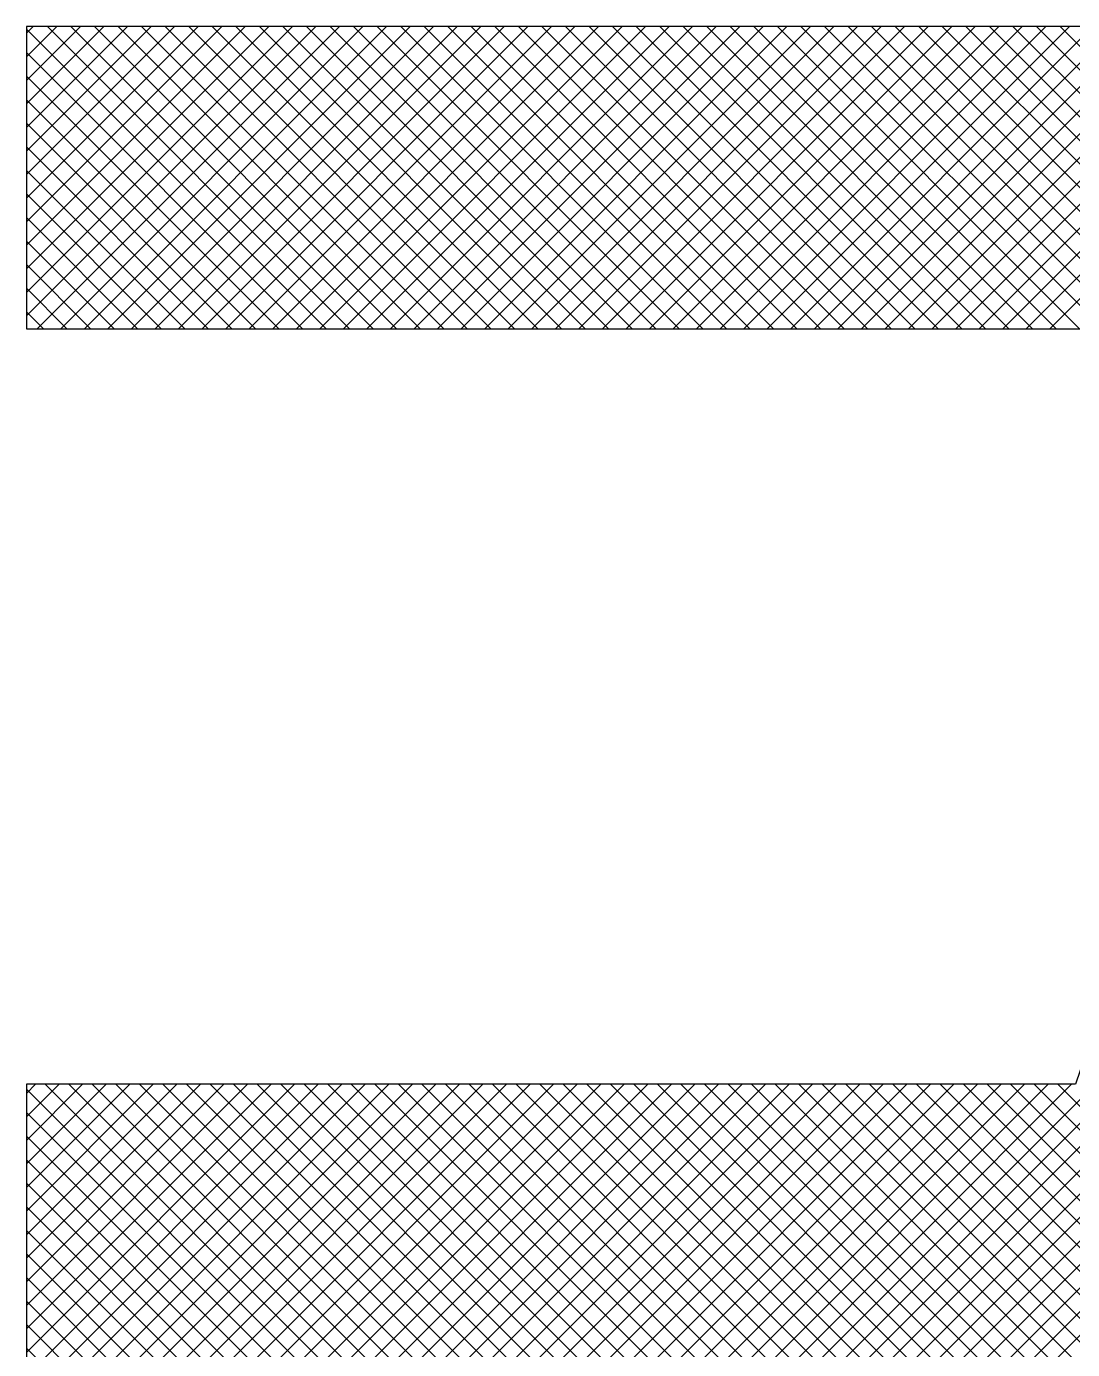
# Model space of a CAD drawing. Extents: x 610887 to 611781, y -400493 to -399849.
# Drawn here: x 611065.231 to 611068.168, y -400435.707 to -400431.994 of the extents above; entities that cross this region are included whole.
import ezdxf

# ---------------------------------------------------------------- set-up
doc = ezdxf.new("R2010")
doc.units = 0
doc.header["$LTSCALE"] = 1000
doc.layers.get('0').update_dxf_attribs({"linetype": 'CONTINUOUS'})
doc.layers.add('9-BOX', color=7, linetype='CONTINUOUS')

# ---------------------------------------------------------------- blocks, each defined once
blk = doc.blocks.new('*X18')
at = {"color": 0}
for p, q in [((237829.48, 346149.3117), (237830.5663, 346150.398)), ((237829.48, 346149.4), (237830.478, 346150.398)), ((237829.48, 346149.4884), (237830.3896, 346150.398)), ((237829.48, 346149.5768), (237830.3012, 346150.398)), ((237829.48, 346149.6652), (237830.2128, 346150.398)), ((237829.48, 346149.7536), (237830.1244, 346150.398)), ((237829.48, 346149.842), (237830.036, 346150.398)), ((237829.48, 346149.9304), (237829.9476, 346150.398)), ((237829.48, 346150.0188), (237829.8592, 346150.398)), ((237829.48, 346150.1071), (237829.7709, 346150.398)), ((237829.48, 346150.1955), (237829.6825, 346150.398)), ((237829.48, 346150.2839), (237829.5941, 346150.398)), ((237829.48, 346150.3723), (237829.5057, 346150.398)), ((237830.6044, 346149.264), (237829.48, 346150.3884)), ((237829.5207, 346149.264), (237830.6547, 346150.398)), ((237830.6928, 346149.264), (237829.5588, 346150.398)), ((237829.6091, 346149.264), (237830.7431, 346150.398)), ((237830.7811, 346149.264), (237829.6471, 346150.398)), ((237829.6975, 346149.264), (237830.8315, 346150.398)), ((237830.8695, 346149.264), (237829.7355, 346150.398)), ((237829.7859, 346149.264), (237830.9199, 346150.398)), ((237830.9579, 346149.264), (237829.8239, 346150.398)), ((237829.8743, 346149.264), (237831.0083, 346150.398)), ((237831.0463, 346149.264), (237829.9123, 346150.398)), ((237829.9627, 346149.264), (237831.0967, 346150.398)), ((237831.1347, 346149.264), (237830.0007, 346150.398)), ((237830.0511, 346149.264), (237831.1851, 346150.398)), ((237831.2231, 346149.264), (237830.0891, 346150.398)), ((237830.1395, 346149.264), (237831.2735, 346150.398)), ((237831.3115, 346149.264), (237830.1775, 346150.398)), ((237830.2278, 346149.264), (237831.3618, 346150.398)), ((237831.3999, 346149.264), (237830.2659, 346150.398)), ((237830.3162, 346149.264), (237831.4502, 346150.398)), ((237831.4883, 346149.264), (237830.3543, 346150.398)), ((237830.4046, 346149.264), (237831.5386, 346150.398)), ((237831.5766, 346149.264), (237830.4426, 346150.398)), ((237830.493, 346149.264), (237831.627, 346150.398)), ((237831.665, 346149.264), (237830.531, 346150.398)), ((237830.5814, 346149.264), (237831.7154, 346150.398)), ((237831.7534, 346149.264), (237830.6194, 346150.398)), ((237830.6698, 346149.264), (237831.8038, 346150.398)), ((237831.8418, 346149.264), (237830.7078, 346150.398)), ((237830.7582, 346149.264), (237831.8922, 346150.398)), ((237831.9302, 346149.264), (237830.7962, 346150.398)), ((237830.8466, 346149.264), (237831.9806, 346150.398)), ((237832.0186, 346149.264), (237830.8846, 346150.398)), ((237830.9349, 346149.264), (237832.0689, 346150.398)), ((237832.107, 346149.264), (237830.973, 346150.398)), ((237831.0233, 346149.264), (237832.1573, 346150.398)), ((237832.1954, 346149.264), (237831.0614, 346150.398)), ((237831.1117, 346149.264), (237832.2457, 346150.398)), ((237832.2837, 346149.264), (237831.1497, 346150.398)), ((237831.2001, 346149.264), (237832.3341, 346150.398)), ((237832.3721, 346149.264), (237831.2381, 346150.398)), ((237831.2885, 346149.264), (237832.4225, 346150.398)), ((237832.4605, 346149.264), (237831.3265, 346150.398)), ((237831.3769, 346149.264), (237832.5109, 346150.398)), ((237832.5489, 346149.264), (237831.4149, 346150.398)), ((237831.4653, 346149.264), (237832.5993, 346150.398)), ((237832.6373, 346149.264), (237831.5033, 346150.398)), ((237831.5537, 346149.264), (237832.6877, 346150.398)), ((237832.7257, 346149.264), (237831.5917, 346150.398)), ((237831.6421, 346149.264), (237832.7761, 346150.398)), ((237832.8141, 346149.264), (237831.6801, 346150.398)), ((237831.7304, 346149.264), (237832.8644, 346150.398)), ((237832.9025, 346149.264), (237831.7685, 346150.398)), ((237831.8188, 346149.264), (237832.9528, 346150.398)), ((237832.9909, 346149.264), (237831.8569, 346150.398)), ((237831.9072, 346149.264), (237833.0412, 346150.398)), ((237833.0792, 346149.264), (237831.9452, 346150.398)), ((237831.9956, 346149.264), (237833.1296, 346150.398)), ((237833.1676, 346149.264), (237832.0336, 346150.398)), ((237832.084, 346149.264), (237833.218, 346150.398)), ((237833.256, 346149.264), (237832.122, 346150.398)), ((237832.1724, 346149.264), (237833.3064, 346150.398)), ((237833.3444, 346149.264), (237832.2104, 346150.398)), ((237832.2608, 346149.264), (237833.3948, 346150.398)), ((237833.4328, 346149.264), (237832.2988, 346150.398)), ((237832.3492, 346149.264), (237833.4832, 346150.398)), ((237833.5212, 346149.264), (237832.3872, 346150.398)), ((237832.4375, 346149.264), (237833.5715, 346150.398)), ((237833.6096, 346149.264), (237832.4756, 346150.398)), ((237832.5259, 346149.264), (237833.6599, 346150.398)), ((237833.698, 346149.264), (237832.564, 346150.398)), ((237832.6143, 346149.264), (237833.7483, 346150.398)), ((237833.7863, 346149.264), (237832.6523, 346150.398)), ((237832.7027, 346149.264), (237833.8367, 346150.398)), ((237833.8747, 346149.264), (237832.7407, 346150.398)), ((237832.7911, 346149.264), (237833.9251, 346150.398)), ((237833.9631, 346149.264), (237832.8291, 346150.398)), ((237832.8795, 346149.264), (237834.0135, 346150.398)), ((237834.0515, 346149.264), (237832.9175, 346150.398)), ((237832.9679, 346149.264), (237834.1019, 346150.398)), ((237834.1399, 346149.264), (237833.0059, 346150.398)), ((237833.0563, 346149.264), (237834.1903, 346150.398)), ((237834.2283, 346149.264), (237833.0943, 346150.398)), ((237833.1447, 346149.264), (237834.2787, 346150.398)), ((237834.3167, 346149.264), (237833.1827, 346150.398)), ((237833.233, 346149.264), (237834.367, 346150.398)), ((237834.4051, 346149.264), (237833.2711, 346150.398)), ((237833.3214, 346149.264), (237834.4554, 346150.398)), ((237834.4935, 346149.264), (237833.3595, 346150.398)), ((237830.516, 346149.264), (237829.48, 346150.3)), ((237830.4276, 346149.264), (237829.48, 346150.2116)), ((237830.3392, 346149.264), (237829.48, 346150.1232)), ((237830.2508, 346149.264), (237829.48, 346150.0348)), ((237830.1624, 346149.264), (237829.48, 346149.9464)), ((237830.074, 346149.264), (237829.48, 346149.858)), ((237829.9857, 346149.264), (237829.48, 346149.7697)), ((237829.8973, 346149.264), (237829.48, 346149.6813)), ((237829.8089, 346149.264), (237829.48, 346149.5929)), ((237829.7205, 346149.264), (237829.48, 346149.5045)), ((237829.6321, 346149.264), (237829.48, 346149.4161)), ((237829.5437, 346149.264), (237829.48, 346149.3277)), ((237830.9031, 346143.4869), (237834.9792, 346147.563)), ((237830.9099, 346143.5821), (237834.8908, 346147.563)), ((237830.9201, 346143.6807), (237834.8024, 346147.563)), ((237830.9341, 346143.7831), (237834.714, 346147.563)), ((237830.9524, 346143.8897), (237834.6256, 346147.563)), ((237830.8992, 346143.3947), (237834.968, 346147.4634)), ((237830.8981, 346143.3051), (237834.9222, 346147.3293)), ((237830.8995, 346143.2181), (237834.8764, 346147.1951)), ((237830.9031, 346143.1334), (237834.8307, 346147.0609)), ((237830.9089, 346143.0508), (237834.7849, 346146.9267)), ((237832.8935, 346144.947), (237834.7391, 346146.7925)), ((237829.48, 346145.3342), (237830.5748, 346146.429)), ((237829.48, 346145.4226), (237830.4864, 346146.429)), ((237829.48, 346145.511), (237830.398, 346146.429)), ((237829.48, 346145.5993), (237830.3097, 346146.429)), ((237829.48, 346145.6877), (237830.2213, 346146.429)), ((237829.48, 346145.7761), (237830.1329, 346146.429)), ((237829.48, 346145.8645), (237830.0445, 346146.429)), ((237829.48, 346145.9529), (237829.9561, 346146.429)), ((237829.48, 346146.0413), (237829.8677, 346146.429)), ((237829.48, 346146.1297), (237829.7793, 346146.429)), ((237829.48, 346146.2181), (237829.6909, 346146.429)), ((237829.48, 346146.3065), (237829.6025, 346146.429)), ((237829.48, 346146.3948), (237829.5142, 346146.429)), ((237830.5959, 346145.295), (237829.48, 346146.4109)), ((237829.5292, 346145.295), (237830.6632, 346146.429)), ((237830.6843, 346145.295), (237829.5503, 346146.429)), ((237829.6176, 346145.295), (237830.7516, 346146.429)), ((237830.7727, 346145.295), (237829.6387, 346146.429)), ((237829.706, 346145.295), (237830.84, 346146.429)), ((237830.8611, 346145.295), (237829.7271, 346146.429)), ((237829.7944, 346145.295), (237830.9284, 346146.429)), ((237830.9494, 346145.295), (237829.8154, 346146.429)), ((237829.8828, 346145.295), (237831.0168, 346146.429)), ((237831.0378, 346145.295), (237829.9038, 346146.429)), ((237829.9712, 346145.295), (237831.1052, 346146.429)), ((237831.1262, 346145.295), (237829.9922, 346146.429)), ((237830.0595, 346145.295), (237831.1935, 346146.429)), ((237831.2146, 346145.295), (237830.0806, 346146.429)), ((237830.1479, 346145.295), (237831.2819, 346146.429)), ((237831.303, 346145.295), (237830.169, 346146.429)), ((237830.2363, 346145.295), (237831.3703, 346146.429)), ((237831.3914, 346145.295), (237830.2574, 346146.429)), ((237830.3247, 346145.295), (237831.4587, 346146.429)), ((237831.4798, 346145.295), (237830.3458, 346146.429)), ((237830.4131, 346145.295), (237831.5471, 346146.429)), ((237831.5682, 346145.295), (237830.4342, 346146.429)), ((237830.5015, 346145.295), (237831.6355, 346146.429)), ((237832.438, 346144.5135), (237830.5226, 346146.429)), ((237830.5899, 346145.295), (237831.7239, 346146.429)), ((237832.477, 346144.563), (237830.6109, 346146.429)), ((237830.6783, 346145.295), (237831.8123, 346146.429)), ((237832.5173, 346144.611), (237830.6993, 346146.429)), ((237830.7666, 346145.295), (237831.9006, 346146.429)), ((237832.5591, 346144.6577), (237830.7877, 346146.429)), ((237830.855, 346145.295), (237831.989, 346146.429)), ((237832.6022, 346144.7029), (237830.8761, 346146.429)), ((237830.9434, 346145.295), (237832.0774, 346146.429)), ((237832.6468, 346144.7467), (237830.9645, 346146.429)), ((237830.9756, 346144.0013), (237833.4032, 346146.429)), ((237831.0047, 346144.1188), (237833.3149, 346146.429)), ((237831.0318, 346145.295), (237832.1658, 346146.429)), ((237831.0409, 346144.2434), (237833.2265, 346146.429)), ((237832.6927, 346144.7892), (237831.0529, 346146.429)), ((237831.0861, 346144.3771), (237833.1381, 346146.429)), ((237831.1202, 346145.295), (237832.2542, 346146.429)), ((237832.74, 346144.8303), (237831.1413, 346146.429)), ((237831.1433, 346144.5226), (237833.0497, 346146.429)), ((237831.2086, 346145.295), (237832.3426, 346146.429)), ((237831.2174, 346144.685), (237832.9613, 346146.429)), ((237832.7888, 346144.8699), (237831.2297, 346146.429)), ((237831.297, 346145.295), (237832.431, 346146.429)), ((237832.8389, 346144.9081), (237831.318, 346146.429)), ((237831.3189, 346144.875), (237832.8729, 346146.429)), ((237831.3854, 346145.295), (237832.5194, 346146.429)), ((237832.8905, 346144.9449), (237831.4064, 346146.429)), ((237831.4738, 346145.295), (237832.6078, 346146.429)), ((237831.4798, 346145.1242), (237832.7845, 346146.429)), ((237832.9436, 346144.9802), (237831.4948, 346146.429)), ((237831.5621, 346145.295), (237832.6961, 346146.429)), ((237832.9981, 346145.0141), (237831.5832, 346146.429)), ((237833.0542, 346145.0464), (237831.6716, 346146.429)), ((237833.1119, 346145.0771), (237831.76, 346146.429)), ((237833.1711, 346145.1062), (237831.8484, 346146.429)), ((237833.2321, 346145.1337), (237831.9368, 346146.429)), ((237833.2947, 346145.1594), (237832.0252, 346146.429)), ((237833.3592, 346145.1833), (237832.1135, 346146.429)), ((237833.4256, 346145.2053), (237832.2019, 346146.429)), ((237833.494, 346145.2253), (237832.2903, 346146.429)), ((237833.5645, 346145.2432), (237832.3787, 346146.429)), ((237833.6373, 346145.2588), (237832.4671, 346146.429)), ((237833.7126, 346145.2719), (237832.5555, 346146.429)), ((237833.7905, 346145.2824), (237832.6439, 346146.429)), ((237833.8713, 346145.29), (237832.7323, 346146.429)), ((237833.9553, 346145.2944), (237832.8207, 346146.429)), ((237834.0429, 346145.2952), (237832.909, 346146.429)), ((237834.1346, 346145.2918), (237832.9974, 346146.429)), ((237834.2311, 346145.2837), (237833.0858, 346146.429)), ((237834.3333, 346145.2699), (237833.1742, 346146.429)), ((237834.4425, 346145.2491), (237833.2626, 346146.429)), ((237834.5607, 346145.2193), (237833.351, 346146.429)), ((237830.5075, 346145.295), (237829.48, 346146.3225)), ((237830.4191, 346145.295), (237829.48, 346146.2341)), ((237830.3307, 346145.295), (237829.48, 346146.1457)), ((237830.2423, 346145.295), (237829.48, 346146.0573)), ((237830.154, 346145.295), (237829.48, 346145.969)), ((237830.0656, 346145.295), (237829.48, 346145.8806)), ((237829.9772, 346145.295), (237829.48, 346145.7922)), ((237829.8888, 346145.295), (237829.48, 346145.7038)), ((237829.8004, 346145.295), (237829.48, 346145.6154)), ((237829.712, 346145.295), (237829.48, 346145.527)), ((237829.6236, 346145.295), (237829.48, 346145.4386))]:
    blk.add_line(p, q, dxfattribs=at)
blk = doc.blocks.new('*X8')
at = {"color": 0}
for p, q in [((237829.48, 346149.3117), (237830.5663, 346150.398)), ((237829.48, 346149.4), (237830.478, 346150.398)), ((237829.48, 346149.4884), (237830.3896, 346150.398)), ((237829.48, 346149.5768), (237830.3012, 346150.398)), ((237829.48, 346149.6652), (237830.2128, 346150.398)), ((237829.48, 346149.7536), (237830.1244, 346150.398)), ((237829.48, 346149.842), (237830.036, 346150.398)), ((237829.48, 346149.9304), (237829.9476, 346150.398)), ((237829.48, 346150.0188), (237829.8592, 346150.398)), ((237829.48, 346150.1071), (237829.7709, 346150.398)), ((237829.48, 346150.1955), (237829.6825, 346150.398)), ((237829.48, 346150.2839), (237829.5941, 346150.398)), ((237829.48, 346150.3723), (237829.5057, 346150.398)), ((237830.6044, 346149.264), (237829.48, 346150.3884)), ((237829.5207, 346149.264), (237830.6547, 346150.398)), ((237830.6928, 346149.264), (237829.5588, 346150.398)), ((237829.6091, 346149.264), (237830.7431, 346150.398)), ((237830.7811, 346149.264), (237829.6471, 346150.398)), ((237829.6975, 346149.264), (237830.8315, 346150.398)), ((237830.8695, 346149.264), (237829.7355, 346150.398)), ((237829.7859, 346149.264), (237830.9199, 346150.398)), ((237830.9579, 346149.264), (237829.8239, 346150.398)), ((237829.8743, 346149.264), (237831.0083, 346150.398)), ((237831.0463, 346149.264), (237829.9123, 346150.398)), ((237829.9627, 346149.264), (237831.0967, 346150.398)), ((237831.1347, 346149.264), (237830.0007, 346150.398)), ((237830.0511, 346149.264), (237831.1851, 346150.398)), ((237831.2231, 346149.264), (237830.0891, 346150.398)), ((237830.1395, 346149.264), (237831.2735, 346150.398)), ((237831.3115, 346149.264), (237830.1775, 346150.398)), ((237830.2278, 346149.264), (237831.3618, 346150.398)), ((237831.3999, 346149.264), (237830.2659, 346150.398)), ((237830.3162, 346149.264), (237831.4502, 346150.398)), ((237831.4883, 346149.264), (237830.3543, 346150.398)), ((237830.4046, 346149.264), (237831.5386, 346150.398)), ((237831.5766, 346149.264), (237830.4426, 346150.398)), ((237830.493, 346149.264), (237831.627, 346150.398)), ((237831.665, 346149.264), (237830.531, 346150.398)), ((237830.5814, 346149.264), (237831.7154, 346150.398)), ((237831.7534, 346149.264), (237830.6194, 346150.398)), ((237830.6698, 346149.264), (237831.8038, 346150.398)), ((237831.8418, 346149.264), (237830.7078, 346150.398)), ((237830.7582, 346149.264), (237831.8922, 346150.398)), ((237831.9302, 346149.264), (237830.7962, 346150.398)), ((237830.8466, 346149.264), (237831.9806, 346150.398)), ((237832.0186, 346149.264), (237830.8846, 346150.398)), ((237830.9349, 346149.264), (237832.0689, 346150.398)), ((237832.107, 346149.264), (237830.973, 346150.398)), ((237831.0233, 346149.264), (237832.1573, 346150.398)), ((237832.1954, 346149.264), (237831.0614, 346150.398)), ((237831.1117, 346149.264), (237832.2457, 346150.398)), ((237832.2837, 346149.264), (237831.1497, 346150.398)), ((237831.2001, 346149.264), (237832.3341, 346150.398)), ((237832.3721, 346149.264), (237831.2381, 346150.398)), ((237831.2885, 346149.264), (237832.4225, 346150.398)), ((237832.4605, 346149.264), (237831.3265, 346150.398)), ((237831.3769, 346149.264), (237832.5109, 346150.398)), ((237832.5489, 346149.264), (237831.4149, 346150.398)), ((237831.4653, 346149.264), (237832.5993, 346150.398)), ((237832.6373, 346149.264), (237831.5033, 346150.398)), ((237831.5537, 346149.264), (237832.6877, 346150.398)), ((237832.7257, 346149.264), (237831.5917, 346150.398)), ((237831.6421, 346149.264), (237832.7761, 346150.398)), ((237832.8141, 346149.264), (237831.6801, 346150.398)), ((237831.7304, 346149.264), (237832.8644, 346150.398)), ((237832.9025, 346149.264), (237831.7685, 346150.398)), ((237831.8188, 346149.264), (237832.9528, 346150.398)), ((237832.9909, 346149.264), (237831.8569, 346150.398)), ((237831.9072, 346149.264), (237833.0412, 346150.398)), ((237833.0792, 346149.264), (237831.9452, 346150.398)), ((237831.9956, 346149.264), (237833.1296, 346150.398)), ((237833.1676, 346149.264), (237832.0336, 346150.398)), ((237832.084, 346149.264), (237833.218, 346150.398)), ((237833.256, 346149.264), (237832.122, 346150.398)), ((237832.1724, 346149.264), (237833.3064, 346150.398)), ((237833.3444, 346149.264), (237832.2104, 346150.398)), ((237832.2608, 346149.264), (237833.3948, 346150.398)), ((237833.4328, 346149.264), (237832.2988, 346150.398)), ((237832.3492, 346149.264), (237833.4832, 346150.398)), ((237833.5212, 346149.264), (237832.3872, 346150.398)), ((237832.4375, 346149.264), (237833.5715, 346150.398)), ((237833.6096, 346149.264), (237832.4756, 346150.398)), ((237832.5259, 346149.264), (237833.6599, 346150.398)), ((237833.698, 346149.264), (237832.564, 346150.398)), ((237832.6143, 346149.264), (237833.7483, 346150.398)), ((237833.7863, 346149.264), (237832.6523, 346150.398)), ((237832.7027, 346149.264), (237833.8367, 346150.398)), ((237833.8747, 346149.264), (237832.7407, 346150.398)), ((237832.7911, 346149.264), (237833.9251, 346150.398)), ((237833.9631, 346149.264), (237832.8291, 346150.398)), ((237832.8795, 346149.264), (237834.0135, 346150.398)), ((237834.0515, 346149.264), (237832.9175, 346150.398)), ((237832.9679, 346149.264), (237834.1019, 346150.398)), ((237834.1399, 346149.264), (237833.0059, 346150.398)), ((237833.0563, 346149.264), (237834.1903, 346150.398)), ((237834.2283, 346149.264), (237833.0943, 346150.398)), ((237833.1447, 346149.264), (237834.2787, 346150.398)), ((237834.3167, 346149.264), (237833.1827, 346150.398)), ((237833.233, 346149.264), (237834.367, 346150.398)), ((237834.4051, 346149.264), (237833.2711, 346150.398)), ((237833.3214, 346149.264), (237834.4554, 346150.398)), ((237834.4935, 346149.264), (237833.3595, 346150.398)), ((237830.516, 346149.264), (237829.48, 346150.3)), ((237830.4276, 346149.264), (237829.48, 346150.2116)), ((237830.3392, 346149.264), (237829.48, 346150.1232)), ((237830.2508, 346149.264), (237829.48, 346150.0348)), ((237830.1624, 346149.264), (237829.48, 346149.9464)), ((237830.074, 346149.264), (237829.48, 346149.858)), ((237829.9857, 346149.264), (237829.48, 346149.7697)), ((237829.8973, 346149.264), (237829.48, 346149.6813)), ((237829.8089, 346149.264), (237829.48, 346149.5929)), ((237829.7205, 346149.264), (237829.48, 346149.5045)), ((237829.6321, 346149.264), (237829.48, 346149.4161)), ((237829.5437, 346149.264), (237829.48, 346149.3277)), ((237830.9031, 346143.4869), (237834.9792, 346147.563)), ((237830.9099, 346143.5821), (237834.8908, 346147.563)), ((237830.9201, 346143.6807), (237834.8024, 346147.563)), ((237830.9341, 346143.7831), (237834.714, 346147.563)), ((237830.9524, 346143.8897), (237834.6256, 346147.563)), ((237830.8992, 346143.3947), (237834.968, 346147.4634)), ((237830.8981, 346143.3051), (237834.9222, 346147.3293)), ((237830.8995, 346143.2181), (237834.8764, 346147.1951)), ((237830.9031, 346143.1334), (237834.8307, 346147.0609)), ((237830.9089, 346143.0508), (237834.7849, 346146.9267)), ((237832.8935, 346144.947), (237834.7391, 346146.7925)), ((237829.48, 346145.3342), (237830.5748, 346146.429)), ((237829.48, 346145.4226), (237830.4864, 346146.429)), ((237829.48, 346145.511), (237830.398, 346146.429)), ((237829.48, 346145.5993), (237830.3097, 346146.429)), ((237829.48, 346145.6877), (237830.2213, 346146.429)), ((237829.48, 346145.7761), (237830.1329, 346146.429)), ((237829.48, 346145.8645), (237830.0445, 346146.429)), ((237829.48, 346145.9529), (237829.9561, 346146.429)), ((237829.48, 346146.0413), (237829.8677, 346146.429)), ((237829.48, 346146.1297), (237829.7793, 346146.429)), ((237829.48, 346146.2181), (237829.6909, 346146.429)), ((237829.48, 346146.3065), (237829.6025, 346146.429)), ((237829.48, 346146.3948), (237829.5142, 346146.429)), ((237830.5959, 346145.295), (237829.48, 346146.4109)), ((237829.5292, 346145.295), (237830.6632, 346146.429)), ((237830.6843, 346145.295), (237829.5503, 346146.429)), ((237829.6176, 346145.295), (237830.7516, 346146.429)), ((237830.7727, 346145.295), (237829.6387, 346146.429)), ((237829.706, 346145.295), (237830.84, 346146.429)), ((237830.8611, 346145.295), (237829.7271, 346146.429)), ((237829.7944, 346145.295), (237830.9284, 346146.429)), ((237830.9494, 346145.295), (237829.8154, 346146.429)), ((237829.8828, 346145.295), (237831.0168, 346146.429)), ((237831.0378, 346145.295), (237829.9038, 346146.429)), ((237829.9712, 346145.295), (237831.1052, 346146.429)), ((237831.1262, 346145.295), (237829.9922, 346146.429)), ((237830.0595, 346145.295), (237831.1935, 346146.429)), ((237831.2146, 346145.295), (237830.0806, 346146.429)), ((237830.1479, 346145.295), (237831.2819, 346146.429)), ((237831.303, 346145.295), (237830.169, 346146.429)), ((237830.2363, 346145.295), (237831.3703, 346146.429)), ((237831.3914, 346145.295), (237830.2574, 346146.429)), ((237830.3247, 346145.295), (237831.4587, 346146.429)), ((237831.4798, 346145.295), (237830.3458, 346146.429)), ((237830.4131, 346145.295), (237831.5471, 346146.429)), ((237831.5682, 346145.295), (237830.4342, 346146.429)), ((237830.5015, 346145.295), (237831.6355, 346146.429)), ((237832.438, 346144.5135), (237830.5226, 346146.429)), ((237830.5899, 346145.295), (237831.7239, 346146.429)), ((237832.477, 346144.563), (237830.6109, 346146.429)), ((237830.6783, 346145.295), (237831.8123, 346146.429)), ((237832.5173, 346144.611), (237830.6993, 346146.429)), ((237830.7666, 346145.295), (237831.9006, 346146.429)), ((237832.5591, 346144.6577), (237830.7877, 346146.429)), ((237830.855, 346145.295), (237831.989, 346146.429)), ((237832.6022, 346144.7029), (237830.8761, 346146.429)), ((237830.9434, 346145.295), (237832.0774, 346146.429)), ((237832.6468, 346144.7467), (237830.9645, 346146.429)), ((237830.9756, 346144.0013), (237833.4032, 346146.429)), ((237831.0047, 346144.1188), (237833.3149, 346146.429)), ((237831.0318, 346145.295), (237832.1658, 346146.429)), ((237831.0409, 346144.2434), (237833.2265, 346146.429)), ((237832.6927, 346144.7892), (237831.0529, 346146.429)), ((237831.0861, 346144.3771), (237833.1381, 346146.429)), ((237831.1202, 346145.295), (237832.2542, 346146.429)), ((237832.74, 346144.8303), (237831.1413, 346146.429)), ((237831.1433, 346144.5226), (237833.0497, 346146.429)), ((237831.2086, 346145.295), (237832.3426, 346146.429)), ((237831.2174, 346144.685), (237832.9613, 346146.429)), ((237832.7888, 346144.8699), (237831.2297, 346146.429)), ((237831.297, 346145.295), (237832.431, 346146.429)), ((237832.8389, 346144.9081), (237831.318, 346146.429)), ((237831.3189, 346144.875), (237832.8729, 346146.429)), ((237831.3854, 346145.295), (237832.5194, 346146.429)), ((237832.8905, 346144.9449), (237831.4064, 346146.429)), ((237831.4738, 346145.295), (237832.6078, 346146.429)), ((237831.4798, 346145.1242), (237832.7845, 346146.429)), ((237832.9436, 346144.9802), (237831.4948, 346146.429)), ((237831.5621, 346145.295), (237832.6961, 346146.429)), ((237832.9981, 346145.0141), (237831.5832, 346146.429)), ((237833.0542, 346145.0464), (237831.6716, 346146.429)), ((237833.1119, 346145.0771), (237831.76, 346146.429)), ((237833.1711, 346145.1062), (237831.8484, 346146.429)), ((237833.2321, 346145.1337), (237831.9368, 346146.429)), ((237833.2947, 346145.1594), (237832.0252, 346146.429)), ((237833.3592, 346145.1833), (237832.1135, 346146.429)), ((237833.4256, 346145.2053), (237832.2019, 346146.429)), ((237833.494, 346145.2253), (237832.2903, 346146.429)), ((237833.5645, 346145.2432), (237832.3787, 346146.429)), ((237833.6373, 346145.2588), (237832.4671, 346146.429)), ((237833.7126, 346145.2719), (237832.5555, 346146.429)), ((237833.7905, 346145.2824), (237832.6439, 346146.429)), ((237833.8713, 346145.29), (237832.7323, 346146.429)), ((237833.9553, 346145.2944), (237832.8207, 346146.429)), ((237834.0429, 346145.2952), (237832.909, 346146.429)), ((237834.1346, 346145.2918), (237832.9974, 346146.429)), ((237834.2311, 346145.2837), (237833.0858, 346146.429)), ((237834.3333, 346145.2699), (237833.1742, 346146.429)), ((237834.4425, 346145.2491), (237833.2626, 346146.429)), ((237834.5607, 346145.2193), (237833.351, 346146.429)), ((237830.5075, 346145.295), (237829.48, 346146.3225)), ((237830.4191, 346145.295), (237829.48, 346146.2341)), ((237830.3307, 346145.295), (237829.48, 346146.1457)), ((237830.2423, 346145.295), (237829.48, 346146.0573)), ((237830.154, 346145.295), (237829.48, 346145.969)), ((237830.0656, 346145.295), (237829.48, 346145.8806)), ((237829.9772, 346145.295), (237829.48, 346145.7922)), ((237829.8888, 346145.295), (237829.48, 346145.7038)), ((237829.8004, 346145.295), (237829.48, 346145.6154)), ((237829.712, 346145.295), (237829.48, 346145.527)), ((237829.6236, 346145.295), (237829.48, 346145.4386))]:
    blk.add_line(p, q, dxfattribs=at)

msp = doc.modelspace()

# ---------------------------------------------------------------- linework, layer by layer
at = {"layer": '9-BOX', "linetype": 'Continuous'}
msp.add_lwpolyline([(611066.8249, -400435.8102, 2.12132), (611070.4229, -400435.8102), (611072.0159, -400435.8102), (611072.0159, -400434.9621), (611071.339, -400434.9621), (611072.0159, -400432.9825), (611072.0159, -400431.9938), (611065.2312, -400431.9938), (611065.2312, -400432.8419), (611071.1678, -400432.8419), (611070.4438, -400434.9621), (611069.0715, -400434.9621), (611069.3609, -400434.114), (611068.465, -400434.114), (611068.1755, -400434.9621), (611065.2312, -400434.9621), (611065.2312, -400435.8102)], format="xyb", close=True, dxfattribs=at)
msp.add_lwpolyline([(611066.8249, -400435.8102, 2.12132), (611070.4229, -400435.8102), (611072.0159, -400435.8102), (611072.0159, -400434.9621), (611071.339, -400434.9621), (611072.0159, -400432.9825), (611072.0159, -400431.9938), (611065.2312, -400431.9938), (611065.2312, -400432.8419), (611071.1678, -400432.8419), (611070.4438, -400434.9621), (611069.0715, -400434.9621), (611069.3609, -400434.114), (611068.465, -400434.114), (611068.1755, -400434.9621), (611065.2312, -400434.9621), (611065.2312, -400435.8102)], format="xyb", close=True, dxfattribs=at)

# ---------------------------------------------------------------- block references
at = {"layer": '9-BOX', "xscale": 0.747874584980309, "yscale": 0.7478745854459703, "zscale": 0.747874585471672}
for name in ['*X18', '*X8']:
    msp.add_blockref(name, (433198.6074, -659309.0792), dxfattribs=at)

doc.saveas('drawing.dxf')
